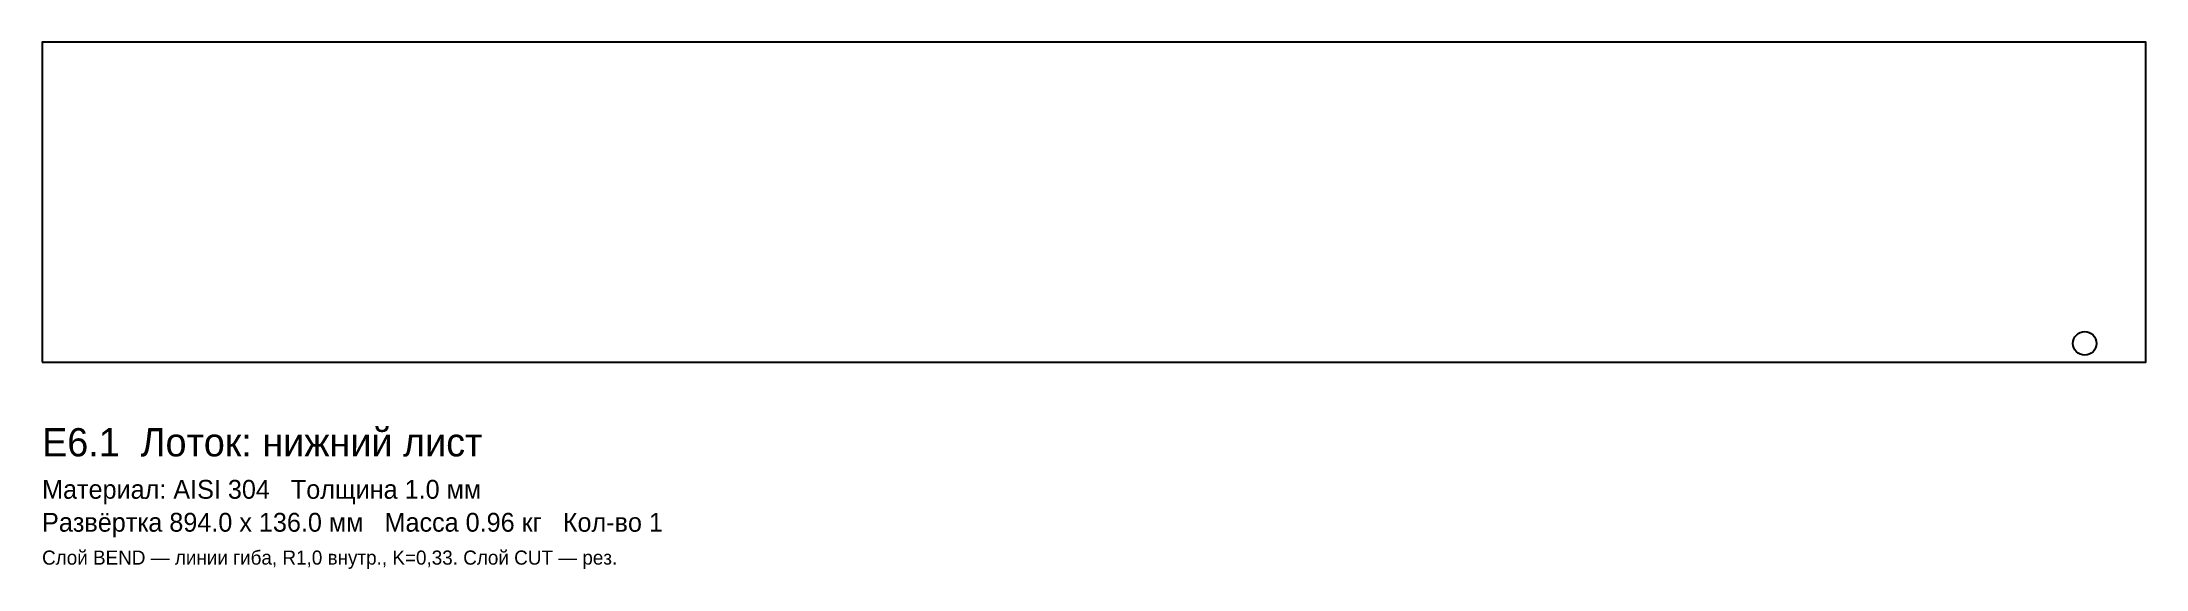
# Model space of a CAD drawing. Header units: millimetres. Extents: x 0 to 894, y -88 to 136.
import ezdxf

# ---------------------------------------------------------------- set-up
doc = ezdxf.new("R2010")
doc.units = ezdxf.units.MM
doc.layers.add('CUT', color=7, linetype='Continuous')
doc.layers.add('INFO', color=3, linetype='Continuous')

msp = doc.modelspace()

# ---------------------------------------------------------------- linework, layer by layer
at = {"layer": 'CUT'}
msp.add_lwpolyline([(0, 0), (894, 0), (894, 136), (0, 136)], close=True, dxfattribs=at)
msp.add_circle((868, 8), 5, dxfattribs=at)

# ---------------------------------------------------------------- texts
at = {"layer": 'INFO'}
for s, height, p in [('E6.1  Лоток: нижний лист', 12, (0, -40)), ('Материал: AISI 304   Толщина 1.0 мм', 8, (0, -58)), ('Развёртка 894.0 x 136.0 мм   Масса 0.96 кг   Кол-во 1', 8, (0, -72)), ('Слой BEND — линии гиба, R1,0 внутр., K=0,33. Слой CUT — рез.', 6, (0, -86))]:
    msp.add_text(s, height=height, dxfattribs=at).set_placement(p)

doc.saveas('drawing.dxf')
